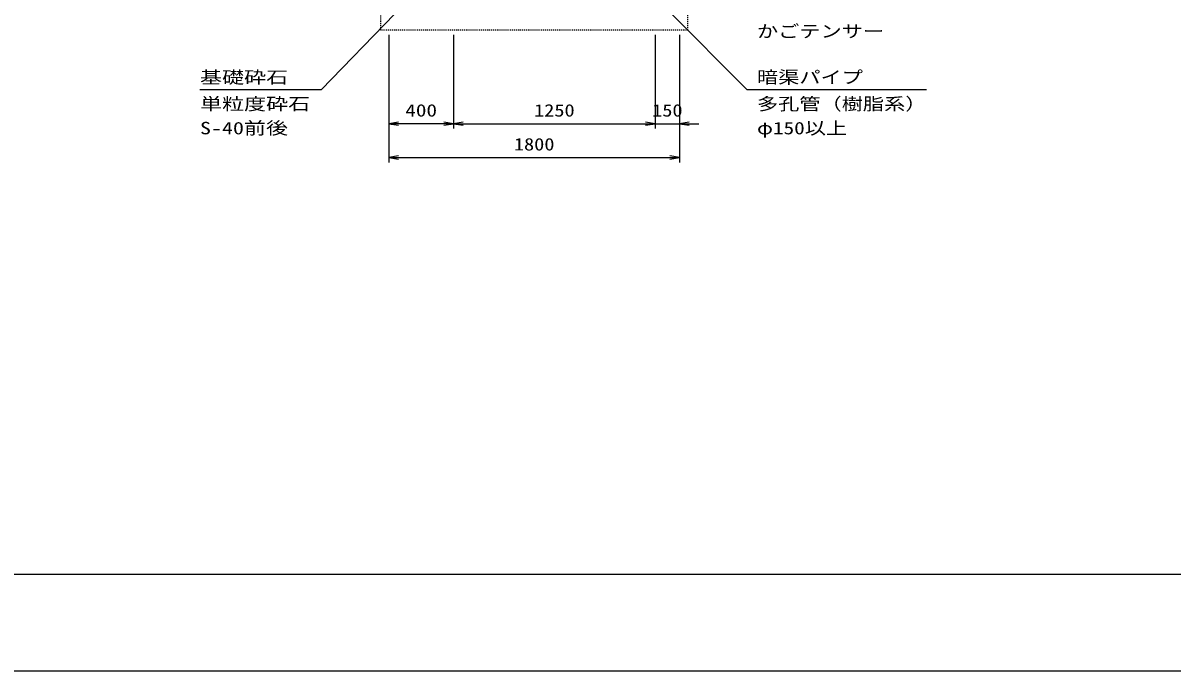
# Model space of a CAD drawing. Units: millimetres at full size; some dimension numbers follow another scale. Extents: x 0 to 25230, y 0 to 17820.
# Drawn here: x 5749 to 12872, y 0 to 4014 of the extents above; entities that cross this region are included whole.
import ezdxf
from ezdxf.enums import TextEntityAlignment as Align

# ---------------------------------------------------------------- set-up
doc = ezdxf.new("R2010")
doc.units = ezdxf.units.MM
doc.linetypes.add('DASHED_SPACED', pattern=[12, 6, -6])
for name, color, linetype, lineweight in [('D-STR-DIM', 7, 'Continuous', 25), ('D-STR-STRn', 2, 'Continuous', 25), ('D-STR-TXT', 7, 'Continuous', 25), ('D-TTL', 2, 'Continuous', 25)]:
    doc.layers.add(name, color=color, linetype=linetype, lineweight=lineweight)
doc.styles.add('ＭＳ ゴシック', font='')
doc.styles.get('ＭＳ ゴシック').set_extended_font_data('MS Gothic')

# ---------------------------------------------------------------- blocks, each defined once
blk = doc.blocks.new('open_arrow')
at = {"color": 0, "linetype": 'Continuous', "lineweight": -2}
blk.add_lwpolyline([(7.5, 1.25), (0, 0), (7.5, -1.25)], dxfattribs=at)

msp = doc.modelspace()

# ---------------------------------------------------------------- linework, layer by layer
at = {"layer": 'D-STR-DIM'}
for p, q in [((8015, 3940), (8015, 3150)), ((8015, 3940), (8015, 3360)), ((8415, 3940), (8415, 3360)), ((8415, 3940), (8415, 3360)), ((9665, 3940), (9665, 3360)), ((9665, 3940), (9665, 3360)), ((9815, 3940), (9815, 3150)), ((9815, 3940), (9815, 3360)), ((8415, 3390), (8015, 3390)), ((8415, 3390), (9665, 3390)), ((9545, 3390), (9935, 3390)), ((8015, 3180), (9815, 3180))]:
    msp.add_line(p, q, dxfattribs=at)
at = {"layer": 'D-STR-STRn', "linetype": 'DASHED_SPACED'}
msp.add_lwpolyline([(9865, 4470), (9865, 3970), (7965, 3970), (7965, 4470)], close=True, dxfattribs=at)
at = {"layer": 'D-STR-TXT'}
for p, q in [((8052.761, 4070), (7595, 3600)), ((9740, 4095), (10235, 3600)), ((7595, 3600), (6845, 3600)), ((11345, 3600), (10235, 3600))]:
    msp.add_line(p, q, dxfattribs=at)
at = {"layer": 'D-TTL'}
for points in [[(0, 0), (25230, 0), (25230, 17820), (0, 17820)], [(600, 600), (24630, 600), (24630, 17220), (600, 17220)]]:
    msp.add_lwpolyline(points, close=True, dxfattribs=at)

# ---------------------------------------------------------------- block references
at = {"layer": 'D-STR-DIM', "xscale": 8, "yscale": 8}
for p in [(8015, 3390), (8415, 3390), (9815, 3390), (8015, 3180)]:
    msp.add_blockref('open_arrow', p, dxfattribs=at)
at = {"layer": 'D-STR-DIM', "xscale": 8, "yscale": 8, "rotation": 180}
for p in [(8415, 3390), (9665, 3390), (9665, 3390), (9815, 3180)]:
    msp.add_blockref('open_arrow', p, dxfattribs=at)

# ---------------------------------------------------------------- texts
at = {"layer": 'D-STR-DIM', "style": 'ＭＳ ゴシック'}
for s, width, p in [('400', 1.25, (8215, 3472.5)), ('1250', 1.2, (9040, 3472.5)), ('150', 1.2, (9740, 3472.5)), ('1800', 1.2, (8915, 3262.5))]:
    msp.add_text(s, height=76.98, dxfattribs=dict(at, width=width)).set_placement(p, align=Align.MIDDLE_CENTER)
at = {"layer": 'D-STR-TXT', "style": 'ＭＳ ゴシック'}
for s, width, p in [('かごテンサー', 1.25, (10295, 3901)), ('基礎砕石\u3000', 1.3, (6845, 3616)), ('暗渠パイプ', 1.25, (10295, 3616)), ('単粒度砕石', 1.3, (6845, 3451)), ('多孔管（樹脂系）', 1.25, (10295, 3451)), ('S-40前後', 1.3, (6845, 3301)), ('φ150以上', 1.25, (10295, 3301))]:
    msp.add_text(s, height=76.98, dxfattribs=dict(at, width=width)).set_placement(p, align=Align.BOTTOM_LEFT)

doc.saveas('drawing.dxf')
